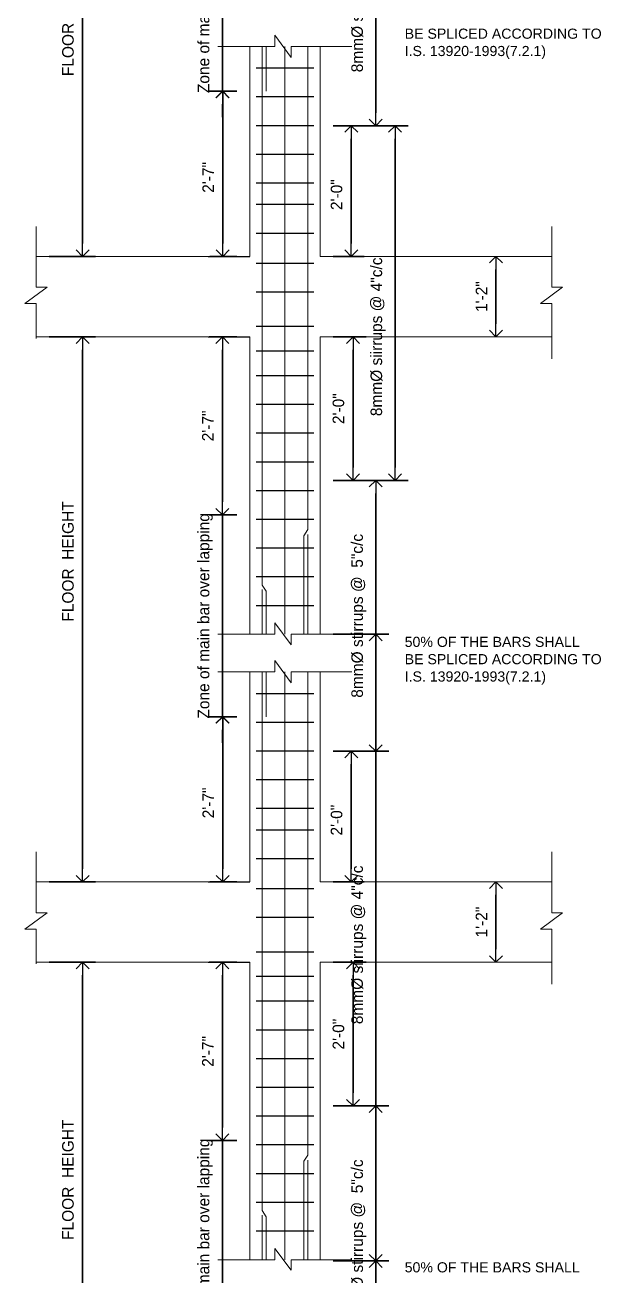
# Model space of a CAD drawing. Header units: inches. Extents: x 45643 to 70559, y -8725 to 1713.
# Drawn here: x 69760 to 70047, y -5015 to -4392 of the extents above; entities that cross this region are included whole.
import ezdxf

# ---------------------------------------------------------------- set-up
doc = ezdxf.new("R2010")
doc.units = ezdxf.units.IN
doc.header["$MEASUREMENT"] = 0
doc.layers.add('DIM', color=5, linetype='Continuous')
doc.layers.add('OUTLINE', color=7, linetype='Continuous')
for name, color, linetype, lineweight in [('REBARS', 50, 'Continuous', 20), ('STIRRUPS', 7, 'Continuous', 30), ('TEXTS', 7, 'Continuous', 20)]:
    doc.layers.add(name, color=color, linetype=linetype, lineweight=lineweight)
doc.styles.add('Labels', font='arial.ttf', dxfattribs={"height": 7})
doc.styles.add('PRABIN', font='BKANT.TTF', dxfattribs={"height": 8})
doc.dimstyles.new("Copy of S-2'", dxfattribs={"dimscale": 96, "dimtxt": 9, "dimasz": 0.09375, "dimexe": 0.09375, "dimexo": 0.09375, "dimgap": 0.0625, "dimtad": 1, "dimdec": 0, "dimlfac": 0.25, "dimzin": 3, "dimdsep": 46, "dimlunit": 3, "dimtxsty": 'PRABIN', "dimblk": 'OPEN90', "dimcen": 0.09375, "dimdle": 0.09375, "dimclrd": 256, "dimclre": 34, "dimclrt": 256, "dimadec": 0, "dimazin": 1, "dimtfac": 1, "dimtdec": 0, "dimtix": 1, "dimtmove": 0, "dimatfit": 3, "dimldrblk": 'DOTSMALL', "dimfxl": 1, "dimtolj": 1, "dimtzin": 1, "dimarcsym": 0})

# ---------------------------------------------------------------- blocks, each defined once
blk = doc.blocks.new('_Open90')
at = {"color": 0, "linetype": 'ByBlock'}
for p, q in [((0, 0), (-1, 0)), ((-0.5, 0.5), (0, 0)), ((0, 0), (-0.5, -0.5))]:
    blk.add_line(p, q, dxfattribs=at)
blk = doc.blocks.new('*D542')
at = {"layer": 'Defpoints', "color": 0, "lineweight": 35, "transparency": 16777216}
for p in [(98423.67, -11051.28), (98404.61, -11190.81), (98423.67, -11190.81)]:
    blk.add_point(p, dxfattribs=at)
at = {"layer": 'DIM', "lineweight": -2, "transparency": 16777216}
for p, q in [((98404.61, -11042.28), (98404.61, -11033.28)), ((98404.61, -11051.28), (98404.61, -11190.81)), ((98404.61, -11199.81), (98404.61, -11208.81))]:
    blk.add_line(p, q, dxfattribs=at)
at = {"layer": 'DIM', "color": 34, "lineweight": -2, "transparency": 16777216}
for p, q in [((98414.67, -11051.28), (98395.61, -11051.28)), ((98414.67, -11190.81), (98395.61, -11190.81))]:
    blk.add_line(p, q, dxfattribs=at)
at = {"layer": 'DIM', "lineweight": -2, "transparency": 16777216, "xscale": 9, "yscale": 9, "zscale": 9}
for p, rotation in [((98404.61, -11051.28), 270), ((98404.61, -11190.81), 90)]:
    blk.add_blockref('_Open90', p, dxfattribs=dict(at, rotation=rotation))
at = {"layer": 'DIM', "transparency": 16777216, "insert": (98392.81, -11121.04), "char_height": 8, "attachment_point": 5, "rotation": 90, "style": 'PRABIN'}
blk.add_mtext('\\A1;Zone of main bar over lapping', dxfattribs=at)
blk = doc.blocks.new('_DotSmall')
at = {"color": 0, "const_width": 0.5}
blk.add_lwpolyline([(-0.0625, 0, 1), (0.0625, 0, 1)], format="xyb", close=True, dxfattribs=at)
blk = doc.blocks.new('*D544')
at = {"layer": 'Defpoints', "color": 0, "lineweight": 35, "transparency": 16777216}
for p in [(98472.36, -11027.43), (98510.86, -11027.43), (98472.36, -11214.66)]:
    blk.add_point(p, dxfattribs=at)
at = {"layer": 'DIM', "color": 34, "lineweight": -2, "transparency": 16777216}
for p, q in [((98481.36, -11027.43), (98519.86, -11027.43)), ((98481.36, -11214.66), (98519.86, -11214.66))]:
    blk.add_line(p, q, dxfattribs=at)
at = {"layer": 'DIM', "lineweight": -2, "transparency": 16777216}
blk.add_line((98510.86, -11205.66), (98510.86, -11036.43), dxfattribs=at)
at = {"layer": 'DIM', "lineweight": -2, "transparency": 16777216, "xscale": 9, "yscale": 9, "zscale": 9}
for p, rotation in [((98510.86, -11027.43), 90), ((98510.86, -11214.66), 270)]:
    blk.add_blockref('_Open90', p, dxfattribs=dict(at, rotation=rotation))
at = {"layer": 'DIM', "transparency": 16777216, "insert": (98499.13, -11121.04), "char_height": 8, "attachment_point": 5, "rotation": 90, "style": 'PRABIN'}
blk.add_mtext('\\A1;8mm%%C stirrups @  5"c/c', dxfattribs=at)
blk = doc.blocks.new('*D545')
at = {"layer": 'Defpoints', "color": 0, "lineweight": 35, "transparency": 16777216}
for p in [(98423.67, -10928.07), (98404.61, -11051.28), (98423.67, -11051.28)]:
    blk.add_point(p, dxfattribs=at)
at = {"layer": 'DIM', "color": 34, "lineweight": -2, "transparency": 16777216}
for p, q in [((98414.67, -10928.07), (98395.61, -10928.07)), ((98414.67, -11051.28), (98395.61, -11051.28))]:
    blk.add_line(p, q, dxfattribs=at)
at = {"layer": 'DIM', "lineweight": -2, "transparency": 16777216}
blk.add_line((98404.61, -10937.07), (98404.61, -11042.28), dxfattribs=at)
at = {"layer": 'DIM', "lineweight": -2, "transparency": 16777216, "xscale": 9, "yscale": 9, "zscale": 9}
for p, rotation in [((98404.61, -10928.07), 90), ((98404.61, -11051.28), 270)]:
    blk.add_blockref('_Open90', p, dxfattribs=dict(at, rotation=rotation))
at = {"layer": 'DIM', "transparency": 16777216, "insert": (98394.57, -10989.67), "char_height": 8, "attachment_point": 5, "rotation": 90, "style": 'PRABIN'}
blk.add_mtext('\\A1;2\'-7"', dxfattribs=at)
blk = doc.blocks.new('*D546')
at = {"layer": 'Defpoints', "color": 0, "lineweight": 35, "transparency": 16777216}
for p in [(98472.36, -10928.07), (98472.36, -11027.43), (98495.12, -11027.43)]:
    blk.add_point(p, dxfattribs=at)
at = {"layer": 'DIM', "color": 34, "lineweight": -2, "transparency": 16777216}
for p, q in [((98481.36, -10928.07), (98504.12, -10928.07)), ((98481.36, -11027.43), (98504.12, -11027.43))]:
    blk.add_line(p, q, dxfattribs=at)
at = {"layer": 'DIM', "lineweight": -2, "transparency": 16777216}
blk.add_line((98495.12, -10937.07), (98495.12, -11018.43), dxfattribs=at)
at = {"layer": 'DIM', "lineweight": -2, "transparency": 16777216, "xscale": 9, "yscale": 9, "zscale": 9}
for p, rotation in [((98495.12, -10928.07), 90), ((98495.12, -11027.43), 270)]:
    blk.add_blockref('_Open90', p, dxfattribs=dict(at, rotation=rotation))
at = {"layer": 'DIM', "transparency": 16777216, "insert": (98485.02, -10977.75), "char_height": 8, "attachment_point": 5, "rotation": 90, "style": 'PRABIN'}
blk.add_mtext('\\A1;2\'-0"', dxfattribs=at)
blk = doc.blocks.new('*D547')
at = {"layer": 'Defpoints', "color": 0, "lineweight": 35, "transparency": 16777216}
for p in [(98275.84, -10928.07), (98275.84, -11305.04), (98307.89, -11305.04)]:
    blk.add_point(p, dxfattribs=at)
at = {"layer": 'DIM', "color": 34, "lineweight": -2, "transparency": 16777216}
for p, q in [((98284.84, -10928.07), (98316.89, -10928.07)), ((98284.84, -11305.04), (98316.89, -11305.04))]:
    blk.add_line(p, q, dxfattribs=at)
at = {"layer": 'DIM', "lineweight": -2, "transparency": 16777216}
blk.add_line((98307.89, -10937.07), (98307.89, -11296.04), dxfattribs=at)
at = {"layer": 'DIM', "lineweight": -2, "transparency": 16777216, "xscale": 9, "yscale": 9, "zscale": 9}
for p, rotation in [((98307.89, -10928.07), 90), ((98307.89, -11305.04), 270)]:
    blk.add_blockref('_Open90', p, dxfattribs=dict(at, rotation=rotation))
at = {"layer": 'DIM', "transparency": 16777216, "insert": (98297.78, -11078.46), "char_height": 8, "attachment_point": 5, "rotation": 90, "style": 'PRABIN'}
blk.add_mtext('\\A1;FLOOR  HEIGHT', dxfattribs=at)
blk = doc.blocks.new('*D549')
at = {"layer": 'Defpoints', "color": 0, "lineweight": 35, "transparency": 16777216}
for p in [(98472.36, -11134.62), (98510.86, -11134.62), (98472.36, -11559.21)]:
    blk.add_point(p, dxfattribs=at)
at = {"layer": 'DIM', "color": 34, "lineweight": -2, "transparency": 16777216}
for p, q in [((98481.36, -11134.62), (98519.86, -11134.62)), ((98481.36, -11559.21), (98519.86, -11559.21))]:
    blk.add_line(p, q, dxfattribs=at)
at = {"layer": 'DIM', "lineweight": -2, "transparency": 16777216}
blk.add_line((98510.86, -11550.21), (98510.86, -11143.62), dxfattribs=at)
at = {"layer": 'DIM', "lineweight": -2, "transparency": 16777216, "xscale": 9, "yscale": 9, "zscale": 9}
for p, rotation in [((98510.86, -11134.62), 90), ((98510.86, -11559.21), 270)]:
    blk.add_blockref('_Open90', p, dxfattribs=dict(at, rotation=rotation))
at = {"layer": 'DIM', "transparency": 16777216, "insert": (98499.13, -11344.42), "char_height": 8, "attachment_point": 5, "rotation": 90, "style": 'PRABIN'}
blk.add_mtext('\\A1;8mm%%C siirrups @ 4"c/c', dxfattribs=at)
blk = doc.blocks.new('*D551')
at = {"layer": 'Defpoints', "color": 0, "lineweight": 35, "ltscale": 0.5, "transparency": 16777216}
for p in [(98594.06, -10872.43), (98594.06, -10872.43), (98594.06, -10928.07)]:
    blk.add_point(p, dxfattribs=at)
at = {"layer": 'DIM', "lineweight": -2, "ltscale": 0.5, "transparency": 16777216}
blk.add_line((98594.06, -10919.07), (98594.06, -10881.43), dxfattribs=at)
at = {"layer": 'DIM', "lineweight": -2, "ltscale": 0.5, "transparency": 16777216, "xscale": 9, "yscale": 9, "zscale": 9}
for p, rotation in [((98594.06, -10872.43), 90), ((98594.06, -10928.07), 270)]:
    blk.add_blockref('_Open90', p, dxfattribs=dict(at, rotation=rotation))
at = {"layer": 'DIM', "ltscale": 0.5, "transparency": 16777216, "insert": (98584.02, -10900.25), "char_height": 8, "attachment_point": 5, "rotation": 90, "style": 'PRABIN'}
blk.add_mtext('\\A1;1\'-2"', dxfattribs=at)
blk = doc.blocks.new('*D552')
at = {"layer": 'Defpoints', "color": 0, "lineweight": 35, "transparency": 16777216}
for p in [(98423.67, -10758.2), (98404.9, -10872.43), (98423.67, -10872.43)]:
    blk.add_point(p, dxfattribs=at)
at = {"layer": 'DIM', "color": 34, "lineweight": -2, "transparency": 16777216}
for p, q in [((98414.67, -10758.2), (98395.9, -10758.2)), ((98414.67, -10872.43), (98395.9, -10872.43))]:
    blk.add_line(p, q, dxfattribs=at)
at = {"layer": 'DIM', "lineweight": -2, "transparency": 16777216}
blk.add_line((98404.9, -10767.2), (98404.9, -10863.43), dxfattribs=at)
at = {"layer": 'DIM', "lineweight": -2, "transparency": 16777216, "xscale": 9, "yscale": 9, "zscale": 9}
for p, rotation in [((98404.9, -10758.2), 90), ((98404.9, -10872.43), 270)]:
    blk.add_blockref('_Open90', p, dxfattribs=dict(at, rotation=rotation))
at = {"layer": 'DIM', "transparency": 16777216, "insert": (98394.85, -10817.81), "char_height": 8, "attachment_point": 5, "rotation": 90, "style": 'PRABIN'}
blk.add_mtext('\\A1;2\'-7"', dxfattribs=at)
blk = doc.blocks.new('*D553')
at = {"layer": 'Defpoints', "color": 0, "lineweight": 35, "transparency": 16777216}
for p in [(98472.36, -10782.04), (98472.36, -10872.43), (98493.82, -10872.43)]:
    blk.add_point(p, dxfattribs=at)
at = {"layer": 'DIM', "color": 34, "lineweight": -2, "transparency": 16777216}
for p, q in [((98481.36, -10782.04), (98502.82, -10782.04)), ((98481.36, -10872.43), (98502.82, -10872.43))]:
    blk.add_line(p, q, dxfattribs=at)
at = {"layer": 'DIM', "lineweight": -2, "transparency": 16777216}
blk.add_line((98493.82, -10791.04), (98493.82, -10863.43), dxfattribs=at)
at = {"layer": 'DIM', "lineweight": -2, "transparency": 16777216, "xscale": 9, "yscale": 9, "zscale": 9}
for p, rotation in [((98493.82, -10782.04), 90), ((98493.82, -10872.43), 270)]:
    blk.add_blockref('_Open90', p, dxfattribs=dict(at, rotation=rotation))
at = {"layer": 'DIM', "transparency": 16777216, "insert": (98483.72, -10829.74), "char_height": 8, "attachment_point": 5, "rotation": 90, "style": 'PRABIN'}
blk.add_mtext('\\A1;2\'-0"', dxfattribs=at)
blk = doc.blocks.new('*D559')
at = {"layer": 'Defpoints', "color": 0, "lineweight": 35, "transparency": 16777216}
for p in [(98423.67, -10618.66), (98404.61, -10758.2), (98423.67, -10758.2)]:
    blk.add_point(p, dxfattribs=at)
at = {"layer": 'DIM', "lineweight": -2, "transparency": 16777216}
for p, q in [((98404.61, -10609.66), (98404.61, -10600.66)), ((98404.61, -10618.66), (98404.61, -10758.2)), ((98404.61, -10767.2), (98404.61, -10776.2))]:
    blk.add_line(p, q, dxfattribs=at)
at = {"layer": 'DIM', "color": 34, "lineweight": -2, "transparency": 16777216}
for p, q in [((98414.67, -10618.66), (98395.61, -10618.66)), ((98414.67, -10758.2), (98395.61, -10758.2))]:
    blk.add_line(p, q, dxfattribs=at)
at = {"layer": 'DIM', "lineweight": -2, "transparency": 16777216, "xscale": 9, "yscale": 9, "zscale": 9}
for p, rotation in [((98404.61, -10618.66), 270), ((98404.61, -10758.2), 90)]:
    blk.add_blockref('_Open90', p, dxfattribs=dict(at, rotation=rotation))
at = {"layer": 'DIM', "transparency": 16777216, "insert": (98392.81, -10688.43), "char_height": 8, "attachment_point": 5, "rotation": 90, "style": 'PRABIN'}
blk.add_mtext('\\A1;Zone of main bar over lapping', dxfattribs=at)
blk = doc.blocks.new('*D560')
at = {"layer": 'Defpoints', "color": 0, "lineweight": 35, "transparency": 16777216}
for p in [(98472.36, -10594.82), (98510.86, -10594.82), (98472.36, -10782.04)]:
    blk.add_point(p, dxfattribs=at)
at = {"layer": 'DIM', "color": 34, "lineweight": -2, "transparency": 16777216}
for p, q in [((98481.36, -10594.82), (98519.86, -10594.82)), ((98481.36, -10782.04), (98519.86, -10782.04))]:
    blk.add_line(p, q, dxfattribs=at)
at = {"layer": 'DIM', "lineweight": -2, "transparency": 16777216}
blk.add_line((98510.86, -10773.04), (98510.86, -10603.82), dxfattribs=at)
at = {"layer": 'DIM', "lineweight": -2, "transparency": 16777216, "xscale": 9, "yscale": 9, "zscale": 9}
for p, rotation in [((98510.86, -10594.82), 90), ((98510.86, -10782.04), 270)]:
    blk.add_blockref('_Open90', p, dxfattribs=dict(at, rotation=rotation))
at = {"layer": 'DIM', "transparency": 16777216, "insert": (98499.13, -10688.43), "char_height": 8, "attachment_point": 5, "rotation": 90, "style": 'PRABIN'}
blk.add_mtext('\\A1;8mm%%C stirrups @  5"c/c', dxfattribs=at)
blk = doc.blocks.new('*D561')
at = {"layer": 'Defpoints', "color": 0, "lineweight": 35, "transparency": 16777216}
for p in [(98423.67, -10495.46), (98404.61, -10618.66), (98423.67, -10618.66)]:
    blk.add_point(p, dxfattribs=at)
at = {"layer": 'DIM', "color": 34, "lineweight": -2, "transparency": 16777216}
for p, q in [((98414.67, -10495.46), (98395.61, -10495.46)), ((98414.67, -10618.66), (98395.61, -10618.66))]:
    blk.add_line(p, q, dxfattribs=at)
at = {"layer": 'DIM', "lineweight": -2, "transparency": 16777216}
blk.add_line((98404.61, -10504.46), (98404.61, -10609.66), dxfattribs=at)
at = {"layer": 'DIM', "lineweight": -2, "transparency": 16777216, "xscale": 9, "yscale": 9, "zscale": 9}
for p, rotation in [((98404.61, -10495.46), 90), ((98404.61, -10618.66), 270)]:
    blk.add_blockref('_Open90', p, dxfattribs=dict(at, rotation=rotation))
at = {"layer": 'DIM', "transparency": 16777216, "insert": (98394.57, -10557.06), "char_height": 8, "attachment_point": 5, "rotation": 90, "style": 'PRABIN'}
blk.add_mtext('\\A1;2\'-7"', dxfattribs=at)
blk = doc.blocks.new('*D562')
at = {"layer": 'Defpoints', "color": 0, "lineweight": 35, "transparency": 16777216}
for p in [(98472.36, -10495.46), (98472.36, -10594.82), (98495.12, -10594.82)]:
    blk.add_point(p, dxfattribs=at)
at = {"layer": 'DIM', "color": 34, "lineweight": -2, "transparency": 16777216}
for p, q in [((98481.36, -10495.46), (98504.12, -10495.46)), ((98481.36, -10594.82), (98504.12, -10594.82))]:
    blk.add_line(p, q, dxfattribs=at)
at = {"layer": 'DIM', "lineweight": -2, "transparency": 16777216}
blk.add_line((98495.12, -10504.46), (98495.12, -10585.82), dxfattribs=at)
at = {"layer": 'DIM', "lineweight": -2, "transparency": 16777216, "xscale": 9, "yscale": 9, "zscale": 9}
for p, rotation in [((98495.12, -10495.46), 90), ((98495.12, -10594.82), 270)]:
    blk.add_blockref('_Open90', p, dxfattribs=dict(at, rotation=rotation))
at = {"layer": 'DIM', "transparency": 16777216, "insert": (98485.02, -10545.14), "char_height": 8, "attachment_point": 5, "rotation": 90, "style": 'PRABIN'}
blk.add_mtext('\\A1;2\'-0"', dxfattribs=at)
blk = doc.blocks.new('*D564')
at = {"layer": 'Defpoints', "color": 0, "lineweight": 35, "transparency": 16777216}
for p in [(98275.84, -10495.46), (98275.84, -10872.43), (98307.89, -10872.43)]:
    blk.add_point(p, dxfattribs=at)
at = {"layer": 'DIM', "color": 34, "lineweight": -2, "transparency": 16777216}
for p, q in [((98284.84, -10495.46), (98316.89, -10495.46)), ((98284.84, -10872.43), (98316.89, -10872.43))]:
    blk.add_line(p, q, dxfattribs=at)
at = {"layer": 'DIM', "lineweight": -2, "transparency": 16777216}
blk.add_line((98307.89, -10504.46), (98307.89, -10863.43), dxfattribs=at)
at = {"layer": 'DIM', "lineweight": -2, "transparency": 16777216, "xscale": 9, "yscale": 9, "zscale": 9}
for p, rotation in [((98307.89, -10495.46), 90), ((98307.89, -10872.43), 270)]:
    blk.add_blockref('_Open90', p, dxfattribs=dict(at, rotation=rotation))
at = {"layer": 'DIM', "transparency": 16777216, "insert": (98297.78, -10650.85), "char_height": 8, "attachment_point": 5, "rotation": 90, "style": 'PRABIN'}
blk.add_mtext('\\A1;FLOOR  HEIGHT', dxfattribs=at)
blk = doc.blocks.new('*D565')
at = {"layer": 'Defpoints', "color": 0, "lineweight": 35, "transparency": 16777216}
for p in [(98472.36, -10701.21), (98510.86, -10701.21), (98472.36, -11134.62)]:
    blk.add_point(p, dxfattribs=at)
at = {"layer": 'DIM', "color": 34, "lineweight": -2, "transparency": 16777216}
for p, q in [((98481.36, -10701.21), (98519.86, -10701.21)), ((98481.36, -11134.62), (98519.86, -11134.62))]:
    blk.add_line(p, q, dxfattribs=at)
at = {"layer": 'DIM', "lineweight": -2, "transparency": 16777216}
blk.add_line((98510.86, -11125.62), (98510.86, -10710.21), dxfattribs=at)
at = {"layer": 'DIM', "lineweight": -2, "transparency": 16777216, "xscale": 9, "yscale": 9, "zscale": 9}
for p, rotation in [((98510.86, -10701.21), 90), ((98510.86, -11134.62), 270)]:
    blk.add_blockref('_Open90', p, dxfattribs=dict(at, rotation=rotation))
at = {"layer": 'DIM', "transparency": 16777216, "insert": (98499.13, -10916.01), "char_height": 8, "attachment_point": 5, "rotation": 90, "style": 'PRABIN'}
blk.add_mtext('\\A1;8mm%%C siirrups @ 4"c/c', dxfattribs=at)
blk = doc.blocks.new('*D571')
at = {"layer": 'Defpoints', "color": 0, "lineweight": 35, "ltscale": 0.5, "transparency": 16777216}
for p in [(98594.06, -10439.82), (98594.06, -10439.82), (98594.06, -10495.46)]:
    blk.add_point(p, dxfattribs=at)
at = {"layer": 'DIM', "lineweight": -2, "ltscale": 0.5, "transparency": 16777216}
blk.add_line((98594.06, -10486.46), (98594.06, -10448.82), dxfattribs=at)
at = {"layer": 'DIM', "lineweight": -2, "ltscale": 0.5, "transparency": 16777216, "xscale": 9, "yscale": 9, "zscale": 9}
for p, rotation in [((98594.06, -10439.82), 90), ((98594.06, -10495.46), 270)]:
    blk.add_blockref('_Open90', p, dxfattribs=dict(at, rotation=rotation))
at = {"layer": 'DIM', "ltscale": 0.5, "transparency": 16777216, "insert": (98584.02, -10467.64), "char_height": 8, "attachment_point": 5, "rotation": 90, "style": 'PRABIN'}
blk.add_mtext('\\A1;1\'-2"', dxfattribs=at)
blk = doc.blocks.new('*D573')
at = {"layer": 'Defpoints', "color": 0, "lineweight": 35, "transparency": 16777216}
for p in [(98423.67, -10325.58), (98404.9, -10439.82), (98423.67, -10439.82)]:
    blk.add_point(p, dxfattribs=at)
at = {"layer": 'DIM', "color": 34, "lineweight": -2, "transparency": 16777216}
for p, q in [((98414.67, -10325.58), (98395.9, -10325.58)), ((98414.67, -10439.82), (98395.9, -10439.82))]:
    blk.add_line(p, q, dxfattribs=at)
at = {"layer": 'DIM', "lineweight": -2, "transparency": 16777216}
blk.add_line((98404.9, -10334.58), (98404.9, -10430.82), dxfattribs=at)
at = {"layer": 'DIM', "lineweight": -2, "transparency": 16777216, "xscale": 9, "yscale": 9, "zscale": 9}
for p, rotation in [((98404.9, -10325.58), 90), ((98404.9, -10439.82), 270)]:
    blk.add_blockref('_Open90', p, dxfattribs=dict(at, rotation=rotation))
at = {"layer": 'DIM', "transparency": 16777216, "insert": (98394.85, -10385.2), "char_height": 8, "attachment_point": 5, "rotation": 90, "style": 'PRABIN'}
blk.add_mtext('\\A1;2\'-7"', dxfattribs=at)
blk = doc.blocks.new('*D574')
at = {"layer": 'Defpoints', "color": 0, "lineweight": 35, "transparency": 16777216}
for p in [(98423.67, -10186.05), (98404.61, -10325.58), (98423.67, -10325.58)]:
    blk.add_point(p, dxfattribs=at)
at = {"layer": 'DIM', "lineweight": -2, "transparency": 16777216}
for p, q in [((98404.61, -10177.05), (98404.61, -10168.05)), ((98404.61, -10186.05), (98404.61, -10325.58)), ((98404.61, -10334.58), (98404.61, -10343.58))]:
    blk.add_line(p, q, dxfattribs=at)
at = {"layer": 'DIM', "color": 34, "lineweight": -2, "transparency": 16777216}
for p, q in [((98414.67, -10186.05), (98395.61, -10186.05)), ((98414.67, -10325.58), (98395.61, -10325.58))]:
    blk.add_line(p, q, dxfattribs=at)
at = {"layer": 'DIM', "lineweight": -2, "transparency": 16777216, "xscale": 9, "yscale": 9, "zscale": 9}
for p, rotation in [((98404.61, -10186.05), 270), ((98404.61, -10325.58), 90)]:
    blk.add_blockref('_Open90', p, dxfattribs=dict(at, rotation=rotation))
at = {"layer": 'DIM', "transparency": 16777216, "insert": (98392.81, -10255.82), "char_height": 8, "attachment_point": 5, "rotation": 90, "style": 'PRABIN'}
blk.add_mtext('\\A1;Zone of main bar over lapping', dxfattribs=at)
blk = doc.blocks.new('*D575')
at = {"layer": 'Defpoints', "color": 0, "lineweight": 35, "transparency": 16777216}
for p in [(98472.36, -10349.43), (98472.36, -10439.82), (98493.82, -10439.82)]:
    blk.add_point(p, dxfattribs=at)
at = {"layer": 'DIM', "color": 34, "lineweight": -2, "transparency": 16777216}
for p, q in [((98481.36, -10349.43), (98502.82, -10349.43)), ((98481.36, -10439.82), (98502.82, -10439.82))]:
    blk.add_line(p, q, dxfattribs=at)
at = {"layer": 'DIM', "lineweight": -2, "transparency": 16777216}
blk.add_line((98493.82, -10358.43), (98493.82, -10430.82), dxfattribs=at)
at = {"layer": 'DIM', "lineweight": -2, "transparency": 16777216, "xscale": 9, "yscale": 9, "zscale": 9}
for p, rotation in [((98493.82, -10349.43), 90), ((98493.82, -10439.82), 270)]:
    blk.add_blockref('_Open90', p, dxfattribs=dict(at, rotation=rotation))
at = {"layer": 'DIM', "transparency": 16777216, "insert": (98483.72, -10397.12), "char_height": 8, "attachment_point": 5, "rotation": 90, "style": 'PRABIN'}
blk.add_mtext('\\A1;2\'-0"', dxfattribs=at)
blk = doc.blocks.new('*D576')
at = {"layer": 'Defpoints', "color": 0, "lineweight": 35, "transparency": 16777216}
for p in [(98472.36, -10162.2), (98510.86, -10162.2), (98472.36, -10349.43)]:
    blk.add_point(p, dxfattribs=at)
at = {"layer": 'DIM', "color": 34, "lineweight": -2, "transparency": 16777216}
for p, q in [((98481.36, -10162.2), (98519.86, -10162.2)), ((98481.36, -10349.43), (98519.86, -10349.43))]:
    blk.add_line(p, q, dxfattribs=at)
at = {"layer": 'DIM', "lineweight": -2, "transparency": 16777216}
blk.add_line((98510.86, -10340.43), (98510.86, -10171.2), dxfattribs=at)
at = {"layer": 'DIM', "lineweight": -2, "transparency": 16777216, "xscale": 9, "yscale": 9, "zscale": 9}
for p, rotation in [((98510.86, -10162.2), 90), ((98510.86, -10349.43), 270)]:
    blk.add_blockref('_Open90', p, dxfattribs=dict(at, rotation=rotation))
at = {"layer": 'DIM', "transparency": 16777216, "insert": (98499.13, -10255.82), "char_height": 8, "attachment_point": 5, "rotation": 90, "style": 'PRABIN'}
blk.add_mtext('\\A1;8mm%%C stirrups @  5"c/c', dxfattribs=at)
blk = doc.blocks.new('*D579')
at = {"layer": 'Defpoints', "color": 0, "lineweight": 35, "transparency": 16777216}
for p in [(98275.84, -10062.84), (98275.84, -10439.82), (98307.89, -10439.82)]:
    blk.add_point(p, dxfattribs=at)
at = {"layer": 'DIM', "color": 34, "lineweight": -2, "transparency": 16777216}
for p, q in [((98284.84, -10062.84), (98316.89, -10062.84)), ((98284.84, -10439.82), (98316.89, -10439.82))]:
    blk.add_line(p, q, dxfattribs=at)
at = {"layer": 'DIM', "lineweight": -2, "transparency": 16777216}
blk.add_line((98307.89, -10071.84), (98307.89, -10430.82), dxfattribs=at)
at = {"layer": 'DIM', "lineweight": -2, "transparency": 16777216, "xscale": 9, "yscale": 9, "zscale": 9}
for p, rotation in [((98307.89, -10062.84), 90), ((98307.89, -10439.82), 270)]:
    blk.add_blockref('_Open90', p, dxfattribs=dict(at, rotation=rotation))
at = {"layer": 'DIM', "transparency": 16777216, "insert": (98297.78, -10273.53), "char_height": 8, "attachment_point": 5, "rotation": 90, "style": 'PRABIN'}
blk.add_mtext('\\A1;FLOOR  HEIGHT', dxfattribs=at)
blk = doc.blocks.new('*D580')
at = {"layer": 'Defpoints', "color": 0, "lineweight": 35, "transparency": 16777216}
for p in [(98481.36, -10349.43), (98524.15, -10349.43), (98504.12, -10594.82)]:
    blk.add_point(p, dxfattribs=at)
at = {"layer": 'DIM', "color": 34, "lineweight": -2, "transparency": 16777216}
for p, q in [((98490.36, -10349.43), (98533.15, -10349.43)), ((98513.12, -10594.82), (98533.15, -10594.82))]:
    blk.add_line(p, q, dxfattribs=at)
at = {"layer": 'DIM', "lineweight": -2, "transparency": 16777216}
blk.add_line((98524.15, -10585.82), (98524.15, -10358.43), dxfattribs=at)
at = {"layer": 'DIM', "lineweight": -2, "transparency": 16777216, "xscale": 9, "yscale": 9, "zscale": 9}
for p, rotation in [((98524.15, -10349.43), 90), ((98524.15, -10594.82), 270)]:
    blk.add_blockref('_Open90', p, dxfattribs=dict(at, rotation=rotation))
at = {"layer": 'DIM', "transparency": 16777216, "insert": (98512.43, -10495.46), "char_height": 8, "attachment_point": 5, "rotation": 90, "style": 'PRABIN'}
blk.add_mtext('\\A1;8mm%%C siirrups @ 4"c/c', dxfattribs=at)
blk = doc.blocks.new('FGDF')
at = {"layer": 'DIM'}
for p, q in [((98394.73, -10439.82), (98423.67, -10439.82)), ((98394.73, -10495.46), (98423.67, -10495.46)), ((98394.73, -10872.43), (98423.67, -10872.43)), ((98394.73, -10928.07), (98423.67, -10928.07))]:
    blk.add_line(p, q, dxfattribs=at)
at = {"layer": 'OUTLINE', "lineweight": 18, "ltscale": 0.1}
for p, q in [((98423.67, -10294.62), (98423.67, -10439.82)), ((98472.36, -10294.62), (98472.36, -10439.82)), ((98423.67, -10411.64), (98423.67, -10439.82)), ((98472.36, -10411.64), (98472.36, -10439.82)), ((98275.84, -10439.82), (98394.73, -10439.82)), ((98472.36, -10439.82), (98632.63, -10439.82)), ((98632.63, -10439.82), (98475.34, -10439.82)), ((98275.84, -10495.46), (98394.73, -10495.46)), ((98423.67, -10495.46), (98423.67, -10701.21)), ((98472.36, -10495.46), (98632.63, -10495.46)), ((98472.36, -10495.46), (98472.36, -10701.21)), ((98632.63, -10495.46), (98475.34, -10495.46)), ((98423.67, -10727.24), (98423.67, -10872.43)), ((98472.36, -10727.24), (98472.36, -10872.43)), ((98423.67, -10844.26), (98423.67, -10872.43)), ((98472.36, -10844.26), (98472.36, -10872.43)), ((98275.84, -10872.43), (98394.73, -10872.43)), ((98472.36, -10872.43), (98632.63, -10872.43)), ((98632.63, -10872.43), (98475.34, -10872.43)), ((98275.84, -10928.07), (98394.73, -10928.07)), ((98423.67, -10928.07), (98423.67, -11133.82)), ((98472.36, -10928.07), (98632.63, -10928.07)), ((98472.36, -10928.07), (98472.36, -11133.82)), ((98632.63, -10928.07), (98475.34, -10928.07))]:
    blk.add_line(p, q, dxfattribs=at)
for points in [[(98401.51, -10294.62), (98440.98, -10294.62), (98440.98, -10286.78), (98452.2, -10302.19), (98452.2, -10294.62), (98494.31, -10294.62)], [(98275.84, -10496.51), (98275.84, -10472.44), (98268, -10472.44), (98283.41, -10461.22), (98275.84, -10461.22), (98275.84, -10419.11)], [(98632.63, -10510.68), (98632.63, -10472.44), (98624.79, -10472.44), (98640.2, -10461.22), (98632.63, -10461.22), (98632.63, -10419.11)], [(98401.51, -10701.21), (98440.98, -10701.21), (98440.98, -10693.37), (98452.2, -10708.45), (98452.2, -10701.21), (98494.31, -10701.21)], [(98401.51, -10727.24), (98440.98, -10727.24), (98440.98, -10719.4), (98452.2, -10734.8), (98452.2, -10727.24), (98494.31, -10727.24)], [(98401.51, -10727.24), (98440.98, -10727.24), (98440.98, -10719.4), (98452.2, -10734.8), (98452.2, -10727.24), (98494.31, -10727.24)], [(98275.84, -10929.12), (98275.84, -10905.05), (98268, -10905.05), (98283.41, -10893.84), (98275.84, -10893.84), (98275.84, -10851.72)], [(98632.63, -10943.29), (98632.63, -10905.05), (98624.79, -10905.05), (98640.2, -10893.84), (98632.63, -10893.84), (98632.63, -10851.72)], [(98401.51, -11133.82), (98440.98, -11133.82), (98440.98, -11125.98), (98452.2, -11141.06), (98452.2, -11133.82), (98494.31, -11133.82)]]:
    blk.add_lwpolyline(points, dxfattribs=at)
at = {"layer": 'REBARS'}
for p, q in [((98432.12, -10294.62), (98432.12, -10439.82)), ((98435.06, -10294.62), (98435.06, -10325.58)), ((98447.99, -10439.82), (98447.99, -10294.62)), ((98463.91, -10294.62), (98463.91, -10439.82)), ((98432.12, -10439.82), (98432.12, -10667.2)), ((98447.99, -10701.21), (98447.99, -10439.82)), ((98463.91, -10439.82), (98463.91, -10628.76)), ((98463.91, -10628.76), (98460.98, -10633.03)), ((98460.98, -10633.03), (98460.98, -10701.21)), ((98463.91, -10632.28), (98463.91, -10701.21)), ((98432.12, -10667.2), (98435.06, -10671.46)), ((98432.12, -10670.29), (98432.12, -10701.21)), ((98435.06, -10671.46), (98435.06, -10701.21)), ((98432.12, -10727.24), (98432.12, -10872.43)), ((98435.06, -10727.24), (98435.06, -10758.2)), ((98447.99, -10872.43), (98447.99, -10727.24)), ((98463.91, -10727.24), (98463.91, -10872.43)), ((98432.12, -10872.43), (98432.12, -11099.81)), ((98447.99, -11133.82), (98447.99, -10872.43)), ((98463.91, -10872.43), (98463.91, -11061.38)), ((98463.91, -11061.38), (98460.98, -11065.64)), ((98460.98, -11065.64), (98460.98, -11133.82)), ((98463.91, -11064.89), (98463.91, -11133.82)), ((98432.12, -11099.81), (98435.06, -11104.08)), ((98432.12, -11102.9), (98432.12, -11133.82)), ((98435.06, -11104.08), (98435.06, -11133.82))]:
    blk.add_line(p, q, dxfattribs=at)
at = {"layer": 'STIRRUPS', "ltscale": 0.1}
for p, q in [((98428.09, -10309.44), (98467.89, -10309.44)), ((98428.09, -10329.31), (98467.89, -10329.31)), ((98428.09, -10349.18), (98467.89, -10349.18)), ((98428.09, -10369.06), (98467.89, -10369.06)), ((98428.09, -10388.93), (98467.89, -10388.93)), ((98428.09, -10388.93), (98467.89, -10388.93)), ((98428.09, -10403.8), (98467.89, -10403.8)), ((98428.09, -10423.67), (98467.89, -10423.67)), ((98428.09, -10444.41), (98467.89, -10444.41)), ((98428.09, -10444.41), (98467.89, -10444.41)), ((98428.09, -10464.28), (98467.89, -10464.28)), ((98428.09, -10488.12), (98467.89, -10488.12)), ((98428.09, -10505.07), (98467.89, -10505.07)), ((98428.09, -10522.2), (98467.89, -10522.2)), ((98428.09, -10542.07), (98467.89, -10542.07)), ((98428.09, -10561.94), (98467.89, -10561.94)), ((98428.09, -10581.81), (98467.89, -10581.81)), ((98428.09, -10601.69), (98467.89, -10601.69)), ((98428.09, -10601.69), (98467.89, -10601.69)), ((98428.09, -10621.56), (98467.89, -10621.56)), ((98428.09, -10641.43), (98467.89, -10641.43)), ((98428.09, -10661.3), (98467.89, -10661.3)), ((98428.09, -10681.17), (98467.89, -10681.17)), ((98428.09, -10742.05), (98467.89, -10742.05)), ((98428.09, -10761.93), (98467.89, -10761.93)), ((98428.09, -10781.8), (98467.89, -10781.8)), ((98428.09, -10801.67), (98467.89, -10801.67)), ((98428.09, -10821.54), (98467.89, -10821.54)), ((98428.09, -10821.54), (98467.89, -10821.54)), ((98428.09, -10836.41), (98467.89, -10836.41)), ((98428.09, -10856.29), (98467.89, -10856.29)), ((98428.09, -10877.02), (98467.89, -10877.02)), ((98428.09, -10877.02), (98467.89, -10877.02)), ((98428.09, -10896.89), (98467.89, -10896.89)), ((98428.09, -10920.74), (98467.89, -10920.74)), ((98428.09, -10937.68), (98467.89, -10937.68)), ((98428.09, -10954.81), (98467.89, -10954.81)), ((98428.09, -10974.68), (98467.89, -10974.68)), ((98428.09, -10994.56), (98467.89, -10994.56)), ((98428.09, -11014.43), (98467.89, -11014.43)), ((98428.09, -11034.3), (98467.89, -11034.3)), ((98428.09, -11034.3), (98467.89, -11034.3)), ((98428.09, -11054.17), (98467.89, -11054.17)), ((98428.09, -11074.04), (98467.89, -11074.04)), ((98428.09, -11093.92), (98467.89, -11093.92)), ((98428.09, -11113.79), (98467.89, -11113.79))]:
    blk.add_line(p, q, dxfattribs=at)
at = {"layer": 'TEXTS', "color": 254, "ltscale": 0.1, "style": 'Labels'}
for s, p in [('BE SPLICED ACCORDING TO', (98530.85, -10289.28)), ('I.S. 13920-1993(7.2.1)', (98530.85, -10301.26)), ('50% OF THE BARS SHALL ', (98530.85, -10709.92)), ('BE SPLICED ACCORDING TO', (98530.85, -10721.9)), ('BE SPLICED ACCORDING TO', (98530.85, -10721.9)), ('I.S. 13920-1993(7.2.1)', (98530.85, -10733.87)), ('50% OF THE BARS SHALL ', (98530.85, -11142.53))]:
    blk.add_text(s, height=7, dxfattribs=at).set_placement(p)
at = {"layer": 'DIM'}
for base, p1, p2, text, picture, middle in [((98307.89, -10439.82), (98275.84, -10062.84), (98275.84, -10439.82), 'FLOOR  HEIGHT', '*D579', (98307.89, -10273.53)), ((98404.9, -10439.82), (98423.67, -10325.58), (98423.67, -10439.82), '2\'-7"', '*D573', (98404.9, -10385.2)), ((98493.82, -10439.82), (98472.36, -10349.43), (98472.36, -10439.82), '2\'-0"', '*D575', (98493.82, -10397.12)), ((98524.15, -10349.43), (98504.12, -10594.82), (98481.36, -10349.43), '8mm%%C siirrups @ 4"c/c', '*D580', (98524.15, -10495.46)), ((98307.89, -10872.43), (98275.84, -10495.46), (98275.84, -10872.43), 'FLOOR  HEIGHT', '*D564', (98307.89, -10650.85)), ((98510.86, -10701.21), (98472.36, -11134.62), (98472.36, -10701.21), '8mm%%C siirrups @ 4"c/c', '*D565', (98510.86, -10916.01)), ((98404.9, -10872.43), (98423.67, -10758.2), (98423.67, -10872.43), '2\'-7"', '*D552', (98404.9, -10817.81)), ((98493.82, -10872.43), (98472.36, -10782.04), (98472.36, -10872.43), '2\'-0"', '*D553', (98493.82, -10829.74)), ((98307.89, -11305.04), (98275.84, -10928.07), (98275.84, -11305.04), 'FLOOR  HEIGHT', '*D547', (98307.89, -11078.46)), ((98510.86, -11134.62), (98472.36, -11559.21), (98472.36, -11134.62), '8mm%%C siirrups @ 4"c/c', '*D549', (98510.86, -11344.42))]:
    dim = blk.add_linear_dim(base=base, p1=p1, p2=p2, angle=90, text=text, dimstyle="Copy of S-2'", dxfattribs=at)
    dim.commit()
    dim.dimension.update_dxf_attribs({"geometry": picture, "text_midpoint": middle, "dimtype": 128})
for base, p1, p2, picture, middle in [((98510.86, -10162.2), (98472.36, -10349.43), (98472.36, -10162.2), '*D576', (98499.13, -10255.82)), ((98510.86, -10594.82), (98472.36, -10782.04), (98472.36, -10594.82), '*D560', (98499.13, -10688.43)), ((98510.86, -11027.43), (98472.36, -11214.66), (98472.36, -11027.43), '*D544', (98499.13, -11121.04))]:
    dim = blk.add_linear_dim(base=base, p1=p1, p2=p2, angle=90, text='8mm%%C stirrups @  5"c/c', dimstyle="Copy of S-2'", override={"dimtmove": 1}, dxfattribs=at)
    dim.commit()
    dim.dimension.update_dxf_attribs({"geometry": picture, "text_midpoint": middle})
for base, p1, p2, text, picture, middle in [((98404.61, -10325.58), (98423.67, -10186.05), (98423.67, -10325.58), 'Zone of main bar over lapping', '*D574', (98392.81, -10255.82)), ((98404.61, -10618.66), (98423.67, -10495.46), (98423.67, -10618.66), '2\'-7"', '*D561', (98394.57, -10557.06)), ((98495.12, -10594.82), (98472.36, -10495.46), (98472.36, -10594.82), '2\'-0"', '*D562', (98485.02, -10545.14)), ((98404.61, -10758.2), (98423.67, -10618.66), (98423.67, -10758.2), 'Zone of main bar over lapping', '*D559', (98392.81, -10688.43)), ((98404.61, -11051.28), (98423.67, -10928.07), (98423.67, -11051.28), '2\'-7"', '*D545', (98394.57, -10989.67)), ((98495.12, -11027.43), (98472.36, -10928.07), (98472.36, -11027.43), '2\'-0"', '*D546', (98485.02, -10977.75)), ((98404.61, -11190.81), (98423.67, -11051.28), (98423.67, -11190.81), 'Zone of main bar over lapping', '*D542', (98392.81, -11121.04))]:
    dim = blk.add_linear_dim(base=base, p1=p1, p2=p2, angle=90, text=text, dimstyle="Copy of S-2'", dxfattribs=at)
    dim.commit()
    dim.dimension.update_dxf_attribs({"geometry": picture, "text_midpoint": middle})
at = {"layer": 'DIM', "ltscale": 0.5}
for base, p1, p2, picture, middle in [((98594.06, -10439.82), (98594.06, -10495.46), (98594.06, -10439.82), '*D571', (98584.02, -10467.64)), ((98594.06, -10872.43), (98594.06, -10928.07), (98594.06, -10872.43), '*D551', (98584.02, -10900.25))]:
    dim = blk.add_linear_dim(base=base, p1=p1, p2=p2, angle=90, text='1\'-2"', dimstyle="Copy of S-2'", dxfattribs=at)
    dim.commit()
    dim.dimension.update_dxf_attribs({"geometry": picture, "text_midpoint": middle})

msp = doc.modelspace()

# ---------------------------------------------------------------- block references
at = {"color": 5, "lineweight": 35, "xscale": 0.720000000030268, "yscale": 0.7200000000011642, "zscale": 0.7200000000000001}
msp.add_blockref('FGDF', (-993.454, 3009.789), dxfattribs=at)

doc.saveas('drawing.dxf')
